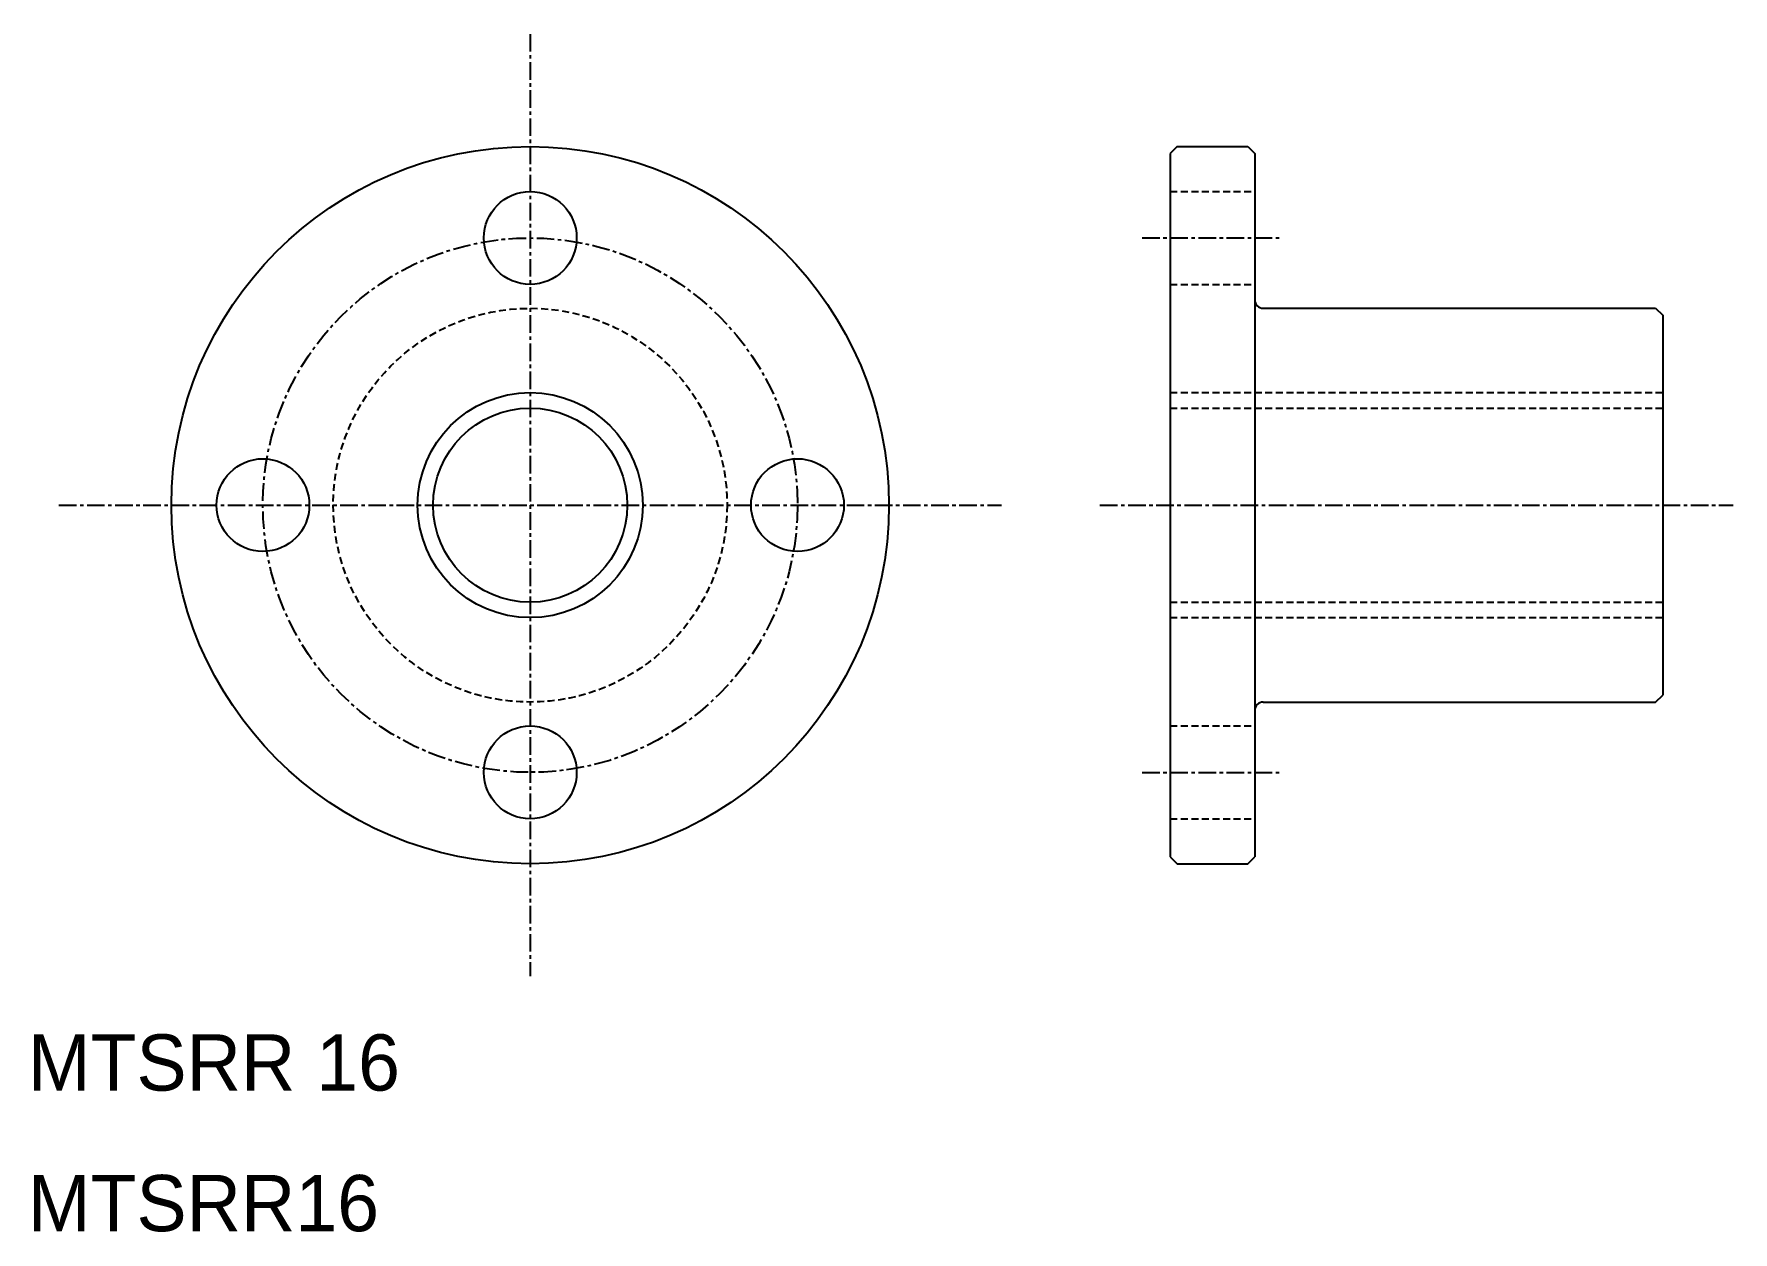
# Model space of a CAD drawing. Extents: x 10 to 131, y 10 to 95.
import ezdxf

# ---------------------------------------------------------------- set-up
doc = ezdxf.new("R2010")
doc.units = 0
doc.linetypes.add('CENTER', pattern=[2, 1.25, -0.25, 0.25, -0.25])
doc.linetypes.add('DASHED', pattern=[0.75, 0.5, -0.25])
doc.layers.get('0').update_dxf_attribs({"linetype": 'CONTINUOUS'})
doc.layers.add('CENTER', color=1, linetype='CENTER')

msp = doc.modelspace()

# ---------------------------------------------------------------- linework, layer by layer
at = {"color": 7, "linetype": 'CONTINUOUS'}
for p, q in [((91.71, 87.13), (91.21, 86.63)), ((91.71, 87.13), (96.71, 87.13)), ((96.71, 87.13), (97.21, 86.63)), ((91.21, 86.63), (91.21, 36.63)), ((97.21, 86.63), (97.21, 36.63)), ((97.81, 75.63), (125.71, 75.63)), ((125.71, 75.63), (126.21, 75.13)), ((126.21, 75.13), (126.21, 48.13)), ((91.21, 74.38), (91.21, 74.38)), ((97.81, 47.63), (125.71, 47.63)), ((125.71, 47.63), (126.21, 48.13)), ((91.21, 36.63), (91.71, 36.13)), ((96.71, 36.13), (97.21, 36.63)), ((91.71, 36.13), (96.71, 36.13))]:
    msp.add_line(p, q, dxfattribs=at)
at = {"color": 3, "linetype": 'DASHED'}
for p, q in [((91.21, 83.93), (97.21, 83.93)), ((91.21, 77.33), (97.21, 77.33)), ((91.21, 69.63), (126.21, 69.63)), ((91.21, 68.53), (126.21, 68.53)), ((91.21, 54.73), (126.21, 54.73)), ((91.21, 53.63), (126.21, 53.63)), ((91.21, 45.93), (97.21, 45.93)), ((91.21, 39.33), (97.21, 39.33))]:
    msp.add_line(p, q, dxfattribs=at)
at = {"color": 7, "linetype": 'CONTINUOUS'}
for centre, radius in [((45.71, 61.63), 25.5), ((45.71, 80.63), 3.3), ((45.71, 61.63), 6.9), ((26.71, 61.63), 3.3), ((64.71, 61.63), 3.3), ((45.71, 42.63), 3.3)]:
    msp.add_circle(centre, radius, dxfattribs=at)
at = {"color": 3, "linetype": 'DASHED'}
msp.add_circle((45.71, 61.63), 14, dxfattribs=at)
at = {"color": 3}
msp.add_circle((45.71, 61.63), 8, dxfattribs=at)
at = {"color": 7, "linetype": 'CONTINUOUS'}
for centre, start, end in [((97.81, 76.23), 180, 270), ((97.81, 47.03), 90, 180)]:
    msp.add_arc(centre, 0.6, start, end, dxfattribs=at)
at = {"layer": 'CENTER', "color": 1, "linetype": 'CENTER'}
for p, q in [((45.71, 95.13), (45.71, 28.13)), ((89.21, 80.63), (99.21, 80.63)), ((12.21, 61.63), (79.21, 61.63)), ((86.21, 61.63), (131.21, 61.63)), ((89.21, 42.63), (99.21, 42.63))]:
    msp.add_line(p, q, dxfattribs=at)
msp.add_circle((45.71, 61.63), 19, dxfattribs=at)

# ---------------------------------------------------------------- texts
at = {"color": 7, "linetype": 'CONTINUOUS'}
for s, p in [('MTSRR 16', (10, 20)), ('MTSRR16', (10, 10))]:
    msp.add_text(s, height=4, dxfattribs=at).set_placement(p)

doc.saveas('drawing.dxf')
